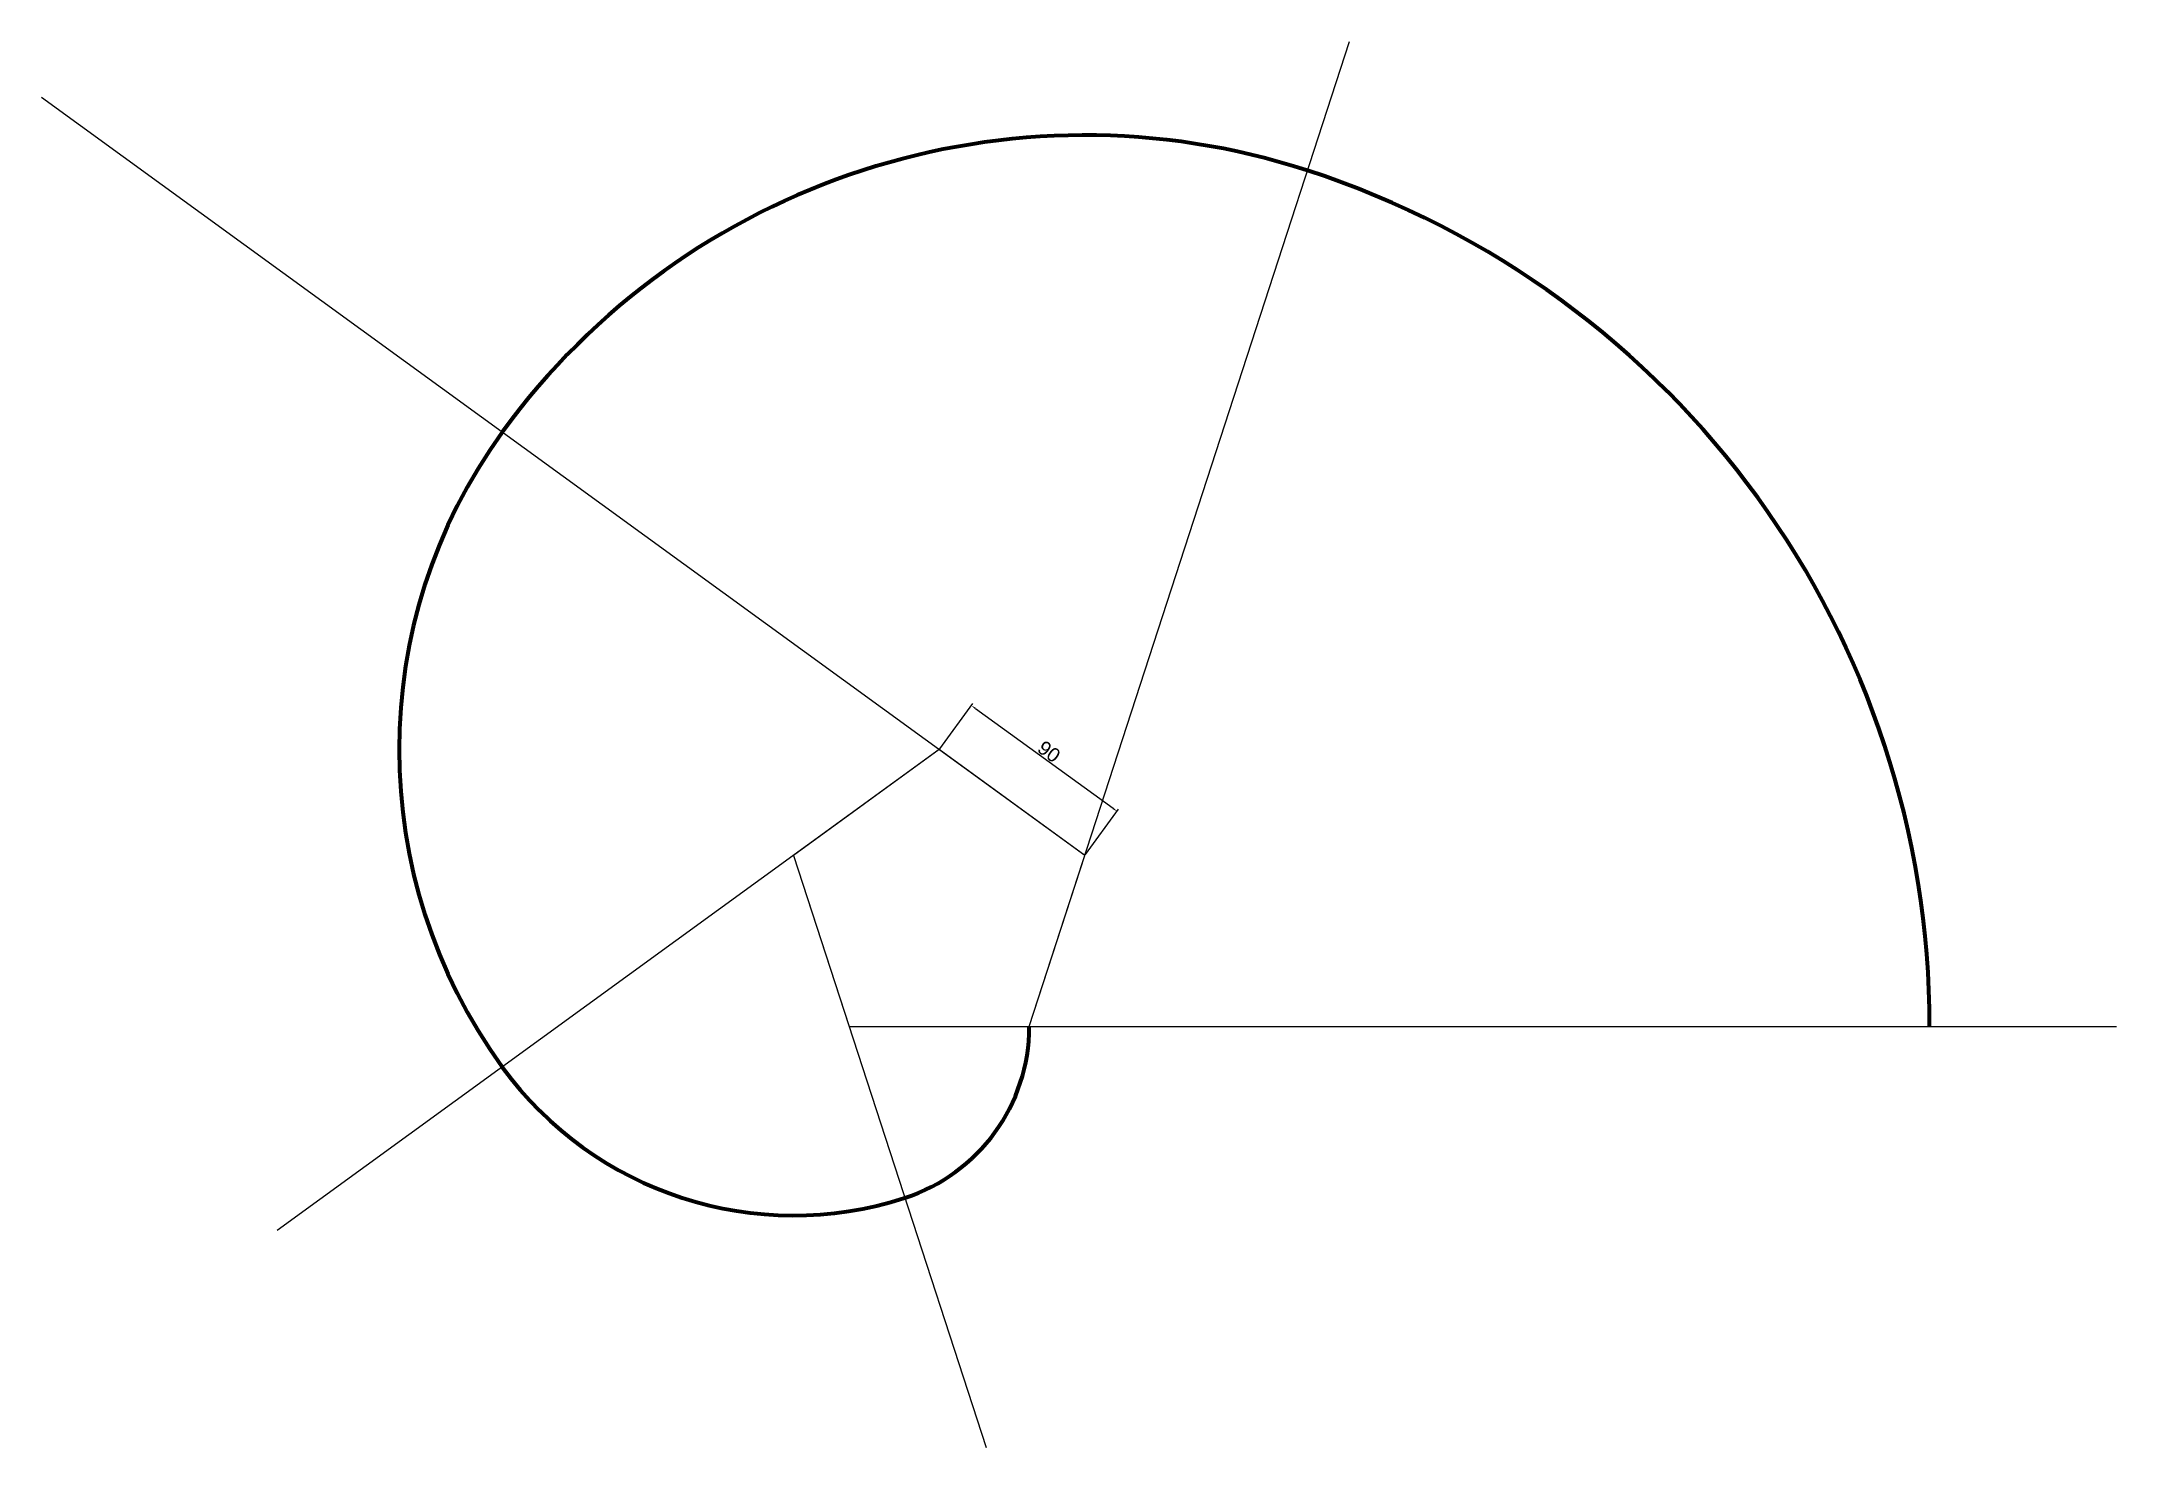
# Model space of a CAD drawing. Header units: millimetres. Extents: x 1248 to 2285, y 1441 to 2144.
import ezdxf

# ---------------------------------------------------------------- set-up
doc = ezdxf.new("R2010")
doc.units = ezdxf.units.MM
doc.header["$PDMODE"] = 32
doc.header["$PDSIZE"] = 5
doc.styles.get("Standard").update_dxf_attribs({"font": 'arial.ttf'})
doc.dimstyles.new('ISO-25', dxfattribs={"dimtxt": 7, "dimasz": 2.5, "dimexe": 1.25, "dimexo": 0.625, "dimtad": 1, "dimtxsty": 'Standard', "dimcen": 2.5, "dimadec": 0, "dimazin": 0, "dimtfac": 1, "dimtmove": 0, "dimatfit": 3, "dimfxl": 1, "dimarcsym": 0})

# ---------------------------------------------------------------- blocks, each defined once
blk = doc.blocks.new('*D8')
at = {"color": 0, "lineweight": -2, "transparency": 16777216}
for p, q in [((1697.1, 1790), (1713.5, 1812.6)), ((1714.8, 1810.1), (1783.6, 1760.2)), ((1769.9, 1737.1), (1786.3, 1759.7))]:
    blk.add_line(p, q, dxfattribs=at)
at = {"color": 0, "transparency": 16777216}
for points in [[(1715, 1810.5), (1714.5, 1809.8), (1712.8, 1811.6)], [(1783.8, 1760.5), (1783.3, 1759.8), (1785.6, 1758.7)]]:
    blk.add_solid(points, dxfattribs=at)
at = {"layer": 'Defpoints', "color": 0, "transparency": 16777216}
for p in [(1696.7, 1789.5), (1785.6, 1758.7), (1769.6, 1736.6)]:
    blk.add_point(p, dxfattribs=at)
at = {"color": 0, "transparency": 16777216, "insert": (1751.6, 1788.5), "char_height": 7, "attachment_point": 5, "rotation": 324}
blk.add_mtext('90', dxfattribs=at)

msp = doc.modelspace()

# ---------------------------------------------------------------- linework, layer by layer
for p, q in [((1741.746, 1651.048), (1901.755, 2143.507)), ((1769.557, 1736.643), (1248.017, 2115.564)), ((1696.746, 1789.544), (1365.871, 1549.149)), ((1623.934, 1736.643), (1720.104, 1440.662)), ((1651.746, 1651.048), (2285.138, 1651.048))]:
    msp.add_line(p, q)
at = {"color": 244, "lineweight": 80, "true_color": 0x991b1e}
msp.add_lwpolyline([(2191.746, 1651.048, 0.3249197), (1880.803, 2079.023, 0.3249197), (1478.311, 1948.246, 0.3249197), (1478.311, 1630.842, 0.3249197), (1679.557, 1565.453, 0.3249197), (1741.746, 1651.048)], format="xyb", dxfattribs=at)
msp.add_lwpolyline([(1651.746, 1651.048), (1741.746, 1651.048), (1769.557, 1736.643), (1696.746, 1789.544), (1623.934, 1736.643)], close=True)

# ---------------------------------------------------------------- dimensions: what is measured, and where the dimension line sits
dim = msp.add_aligned_dim(p1=(1696.746, 1789.544), p2=(1769.557, 1736.643), distance=27.265, dimstyle='ISO-25')
dim.commit()
dim.dimension.update_dxf_attribs({"geometry": '*D8', "text_midpoint": (1751.646, 1788.548)})

doc.saveas('drawing.dxf')
